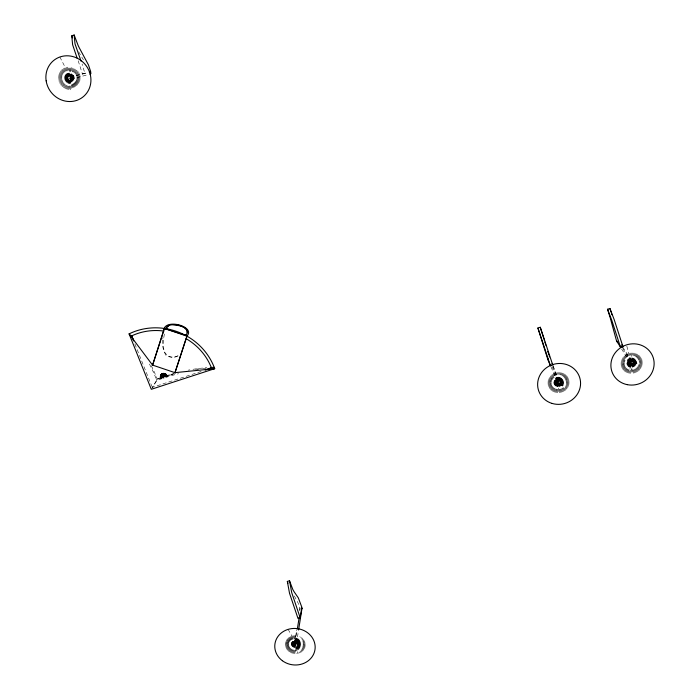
<?xml version="1.0" encoding="UTF-8"?>
<svg xmlns="http://www.w3.org/2000/svg" width="700" height="700" viewBox="0 0 700 700"><rect width="100%" height="100%" fill="white"/><g stroke="black" fill="none" stroke-linecap="round" stroke-linejoin="round"><path stroke-width="0.53" stroke-dasharray="3.5 2.62" d="M163.634 377.099L163.581 373.695M163.809 373.126L164.308 377.86L167.282 376.906A63.892 14.507 -21.9 0 1 173.827 374.973L178.57 373.713M70.639 89.81L70.761 67.183M295.794 635.548L295.803 653.765M162.706 340.069C161.289 349.912 166.784 361.069 178.316 355.723M630.49 373.476L630.796 353.027M557.497 392.796L558.556 372.444M201.127 371.464L152.268 387.371L157.334 379.243L163.572 376.959L163.756 373.713M163.992 373.135L163.8 376.582L162.995 378.289L156.826 380.424L151.856 388.421M294.822 653.739L296.783 635.661M162.794 338.756L162.907 337.496M71.855 67.419L69.545 89.793M631.855 352.949L629.449 373.363M162.452 377.484L163.572 376.959L163.931 373.73M164.176 373.161L163.8 376.582L161.306 378.858M556.456 392.674L559.606 372.461M296.546 642.985L298.41 631.102M295.295 642.031A0.963 0.875 7.1 0 1 296.529 643.072A0.963 0.875 7.1 0 1 294.945 643.501A0.963 0.875 7.1 0 1 295.295 642.031L297.159 630.175M299.267 610.461L299.688 607.854L298.217 603.269L293.808 594.974M294.639 642.705L296.713 629.755M299.819 610.321L300.169 608.16M293.834 653.634L295.645 642.556L297.754 635.854M161.577 377.773L163.572 376.959L164.097 373.765M164.36 373.196L163.8 376.582L160.991 378.726M164.369 334.049C163.144 340.953 162.452 348.477 165.62 354.97C169.347 357.831 176.566 358.785 179.384 354.086M68.442 89.661L72.922 67.76M151.261 365.645L152.425 368.016A61.442 18.025 72.2 0 1 157.281 379.094A60.55 13.667 -21.9 0 1 163.572 376.959L164.273 373.8M164.544 373.231L163.8 376.582L160.877 378.595M628.425 373.144L632.905 352.966M555.441 392.464L560.648 372.584M292.871 653.433L295.645 642.556L298.699 636.142M160.309 377.886L163.572 376.959L164.727 373.284M67.358 89.434L73.955 68.206M627.436 372.838L633.955 353.089M554.452 392.158L557.996 381.308L561.663 372.794M160.256 377.746L163.572 376.959L164.614 373.905M164.903 373.345L163.8 376.582L160.773 378.455M291.926 653.153L295.645 642.556L299.609 636.501M160.221 377.598L163.572 376.959L165.086 373.406M66.29 89.093L74.953 68.749M626.491 372.426L634.979 353.308M553.508 391.755L557.996 381.308L562.651 373.109M291.016 652.794L295.645 642.556L300.484 636.947M167.291 375.804L160.282 377.422L163.572 376.959L165.261 373.485M65.257 88.646L75.897 69.388M625.599 371.936L635.968 353.614M160.16 377.291L163.572 376.959L165.428 373.572M552.606 391.265L557.996 381.308L563.605 373.511M290.141 652.356L295.645 642.556L301.306 637.464M160.143 377.134L163.572 376.959L165.594 373.66M64.269 88.104L76.781 70.114M624.759 371.359L636.921 354.025M551.766 390.696L557.996 381.308L564.506 374.001M289.328 651.84L295.645 642.556L302.076 638.05M165.751 373.765L163.8 376.582L160.676 378.306M160.125 376.967L163.572 376.959L165.41 374.299M167.414 376.46L160.151 376.766L163.572 376.959L165.909 373.87M623.98 370.711L637.822 354.515M63.324 87.474L70.788 78.129L77.595 70.919M550.988 390.049L557.996 381.308L565.355 374.579M288.558 651.262L295.645 642.556L302.767 638.697M160.134 376.644L163.572 376.959L166.058 373.984M623.289 369.985L630.892 361.97L638.663 355.101M287.858 650.615L295.645 642.556L303.398 639.406M550.279 389.331L557.996 381.308L566.134 375.226M62.449 86.748L70.788 78.129L78.33 71.803M167.423 376.626L160.134 376.425L163.572 376.959L166.197 374.106M166.338 374.229L163.8 376.582L160.597 378.166M160.169 376.32L163.572 376.959L165.961 374.745M622.668 369.197L630.892 361.97L639.433 355.757M287.236 649.906L295.645 642.556L303.949 640.159M549.657 388.544L557.996 381.308L566.834 375.953M61.635 85.951L70.788 78.129L78.978 72.739M166.46 374.36L163.8 376.582L160.519 378.017M160.195 376.154L163.572 376.959L166.075 374.868M160.239 375.988L163.572 376.959L166.582 374.5M286.685 649.154L295.645 642.556L304.412 640.964M622.134 368.349L630.892 361.97L640.133 356.484M549.115 387.704L557.996 381.308L567.464 376.74M60.9 85.076L70.788 78.129L79.538 73.736M166.688 374.64L163.8 376.582A63.044 14.236 -21.9 0 0 156.327 379.146A62.195 18.305 72.2 0 0 152.311 369.845L149.135 363.37M160.291 375.83L163.572 376.959L166.294 375.121M286.221 648.358L295.645 642.556L304.789 641.804M160.352 375.672L163.572 376.959L166.793 374.78M621.696 367.447L630.892 361.97L640.745 357.28M548.669 386.811L557.996 381.308L567.997 377.589M60.244 84.14L70.788 78.129L80.001 74.777M160.414 375.515L163.572 376.959L166.477 375.392M166.889 374.92L160.326 377.571M285.836 647.526L295.645 642.556L305.078 642.661M160.492 375.366L163.572 376.959L166.565 375.524M166.976 375.069L163.8 376.582L160.239 377.265M621.355 366.511L630.892 361.97L641.279 358.129M548.31 385.884L557.996 381.308L568.444 378.481M59.684 83.142L70.788 78.129L80.369 75.854M160.58 375.217L163.572 376.959L166.635 375.664M167.055 375.209L163.8 376.582L160.204 377.099M285.547 646.66L295.645 642.556L305.27 643.545M621.11 365.54L630.892 361.97L641.716 359.03M548.056 384.921L557.996 381.308L568.794 379.409M78.207 60.795L82.46 74.06L84.84 73.22L82.093 64.015M59.22 82.101L70.788 78.129L80.623 76.956M162.995 378.289L164.308 377.86M163.319 377.195L165.576 376.469A61.32 13.851 -21.9 0 1 172.296 374.447L175.577 373.555M285.355 645.776L295.645 642.556L305.366 644.438M174.58 373.669L173.031 374.089A61.224 13.825 -21.9 0 0 163.572 376.959L160.668 375.078M167.239 375.655L160.169 376.941M70.962 79.231L88.218 74.611M70.201 77.149L87.806 72.45M82.46 74.06L86.914 72.896M547.899 383.941L557.996 381.308L569.048 380.371M620.97 364.551L642.058 359.975M58.853 81.034L70.788 78.129L80.78 78.076M160.764 374.946L163.572 376.959L165.576 376.469M285.259 644.892L295.645 642.556L305.358 645.33M160.869 374.815L163.572 376.959L164.754 376.731M188.3 370.142L189.866 369.845M167.335 375.961L160.143 376.6M192.99 369.303L197.627 368.611M547.846 382.944L557.996 381.308L569.205 381.36M620.926 363.545L642.294 360.946M58.59 79.931L70.788 78.129L80.824 79.188M285.25 643.991L295.645 642.556L305.261 646.222M195.615 369.303L198.529 368.918M167.37 376.127L160.143 376.25M197.347 369.215L198.852 369.023M160.982 374.692L163.572 376.959L164.343 376.863M199.159 368.41L206.745 367.666M202.877 368.454L207.183 368.121M167.396 376.294L160.16 376.075M547.899 381.938L557.996 381.308L569.249 382.358M620.996 362.53L642.434 361.944M58.424 78.82L70.788 78.129L80.763 80.299M285.346 643.108L295.645 642.556L305.069 647.089M285.539 642.233L295.645 642.556L304.78 647.938M58.38 77.7L70.788 78.129L80.596 81.392M548.048 380.949L557.996 381.308L569.196 383.355M621.163 361.533L642.469 362.95M167.282 376.906L160.186 375.909M161.105 374.579L163.931 376.994M285.819 641.384L295.645 642.556L304.404 648.76M58.433 76.589L70.788 78.129L80.316 82.46M548.301 379.969L557.996 381.308L569.039 384.352M621.434 360.544L642.399 363.956M286.195 640.561L295.645 642.556L303.931 649.539M58.599 75.495L70.788 78.129L79.94 83.484M160.213 375.734L165.611 377.431M548.651 379.015L557.996 381.308L568.785 385.324M621.801 359.581L642.224 364.954M160.256 375.559L163.8 376.582A63.98 14.464 -21.9 0 1 173.827 373.555M286.659 639.782L295.645 642.556L303.389 650.265M58.87 74.428L70.788 78.129L79.459 84.455M160.309 375.392L163.8 376.582L163.634 373.118M641.952 365.942L622.265 358.662M549.106 378.105L557.996 381.308L568.426 386.277M160.379 375.217L163.8 376.582L163.45 373.126M59.246 73.404L70.788 78.129L78.89 85.374M287.21 639.048L295.645 642.556L302.759 650.939M160.449 375.06L163.8 376.582L163.275 373.135M641.576 366.896L622.816 357.779M161.227 374.465L163.774 377.046M549.64 377.23L567.971 387.188M160.528 374.894L163.8 376.582L163.109 373.152M59.719 72.424L70.788 78.129L78.225 86.223M287.831 638.365L295.645 642.556L302.059 651.56M641.113 367.824L623.464 356.947M160.615 374.745L163.8 376.582L162.942 373.179M60.288 71.496L70.788 78.129L77.481 87.001M550.27 376.408L567.429 388.062M160.711 374.596L163.8 376.582L162.776 373.214M288.531 637.753L295.645 642.556L301.297 652.102M640.553 368.699L630.892 361.97L624.181 356.178M160.816 374.447L163.8 376.582L162.619 373.257M60.953 70.647L70.788 78.129L76.659 87.692M160.93 374.308L163.8 376.582L162.47 373.301M550.97 375.646L566.808 388.876M639.914 369.53L630.892 361.97L624.977 355.477M289.293 637.201L295.645 642.556L300.475 652.584M161.053 374.185L163.8 376.582L162.312 373.354M61.696 69.869L70.788 78.129L75.775 88.296M161.175 374.062L163.8 376.582L162.164 373.415M639.188 370.291L630.892 361.97L625.835 354.848M551.749 374.946L566.099 389.637M161.306 373.94L163.8 376.582L162.015 373.485M290.115 636.72L295.645 642.556L299.609 652.986M62.519 69.169L70.788 78.129L74.83 88.804M161.438 373.835L163.8 376.582L161.866 373.555M161.35 374.369L163.572 376.959L163.415 373.695M638.4 370.991L630.892 361.97L626.745 354.305M565.32 390.329L552.597 374.325M161.577 373.73L163.8 376.582L161.726 373.642M161.481 374.273L163.572 376.959L163.249 373.695M63.402 68.556L70.788 78.129L73.832 89.215M290.99 636.317L295.645 642.556L298.699 653.31M161.621 374.185L163.572 376.959L163.082 373.704M637.543 371.613L630.892 361.97L627.707 353.85M564.48 390.941L553.499 373.791M64.356 68.049L70.788 78.129L72.791 89.521M161.752 374.106L163.572 376.959L162.925 373.73M622.764 347.104L631.881 361.585M622.79 348.565L630.726 361.226M621.635 349.064L630.122 362.679M78.654 51.782L83.405 59.841M161.893 374.036L163.572 376.959L162.768 373.748M288.129 629.361L295.645 642.556L297.754 653.546M636.624 372.155L630.892 361.97L626.509 344.899M563.579 391.484L554.452 373.336M59.859 57.015L70.788 78.129L71.724 89.723M162.032 373.966L163.572 376.959L162.61 373.783M162.173 373.914L163.572 376.959L162.461 373.817M635.67 372.61L630.892 361.97L629.746 353.203M562.625 391.93L557.996 381.308L552.851 364.534M552.921 366.249L559.038 381.132M292.854 635.749L295.645 642.556L296.783 653.695M552.125 366.721L557.786 380.59M66.395 67.322L70.788 78.129L69.659 67.051M162.321 373.861L163.572 376.959M551.066 366.94L557.113 381.85M134.89 343.971L151.865 386.365M156.327 379.146L156.826 380.424M634.664 372.977L630.892 361.97L631.54 373.502M561.645 392.297L557.996 381.308L556.456 372.697M67.462 67.121L70.788 78.129L68.556 67.034M293.825 635.6L295.645 642.556L294.805 635.53M633.64 373.249L630.892 361.97L632.599 373.424M560.621 392.569L557.996 381.308L557.497 372.523M559.589 392.735L557.996 381.308L558.539 392.814M69.545 78.251A1.111 1.05 52.1 0 0 71.26 79.082A1.111 1.05 52.1 0 0 71.024 77.201A1.111 1.05 52.1 0 0 69.545 78.251M630.744 363.116A1.041 0.971 -21.5 0 0 632.012 361.874A1.041 0.971 -21.5 0 0 630.289 361.489A1.041 0.971 -21.5 0 0 630.744 363.116M557.716 382.436A1.032 0.971 -15.4 0 0 559.09 381.325A1.032 0.971 -15.4 0 0 557.436 380.774A1.032 0.971 -15.4 0 0 557.716 382.436"/><path stroke-width="1.05" d="M89.267 72.065L90.711 71.689L88.48 64.96L80.036 49.219A19.302 4.55 68 0 1 78.111 45.43L74.147 35L71.767 35.849L72.616 44.712L77.114 58.1M300.169 617.759L301.831 607.197L298.322 597.87L294.105 591.762A17.098 3.728 74.4 0 1 292.766 589.347L289.511 580.755L287.341 581.429L289.529 593.285L297.99 618.424L300.169 617.759L291.716 592.62L289.511 580.755M298.585 630.026L301.971 608.431M297.325 629.099L299.215 617.234M163.721 331.616C162.487 317.31 196.472 326.209 186.891 336.114L174.939 372.654L152.539 365.085L129.08 333.882A60.27 56.481 23.3 0 1 161.735 328.125L167.239 328.921A60.27 56.481 23.3 0 1 214.218 367.351L214.707 368.664L151.296 389.305L129.08 333.882L132.982 338.494M152.539 365.085L164.334 328.44L185.885 335.352L186.891 336.114L186.287 339.045M185.885 335.352C192.955 326.261 169.041 320.416 165.778 328.51L169.138 325.194M152.784 364.717L163.301 332.054M175.166 372.277L186.148 338.695A57.059 53.471 23.3 0 1 211.461 367.929L205.284 370.108M187.373 332.806C187.766 326.296 177.319 325.246 172.366 324.555M551.6 365.444L550.428 365.82L547.733 359.161L537.915 328.011L540.251 327.259L552.781 365.076L552.09 363.387M607.556 309.251L609.919 308.499L614.145 319.48L622.86 346.395L620.48 347.148L616.516 340.795L611.319 321.877A17.894 1.4 71.6 0 0 610.321 318.132L607.556 309.251L611.765 320.241L620.48 347.148M174.939 372.654L214.707 368.664L210.674 368.777M207.856 368.935L209.282 368.848M210.044 367.981L211.461 367.929M211.242 367.43L214.218 367.351M210.455 368.113L211.523 368.078M167.239 328.921L164.334 328.44L186.891 336.114M163.625 331.03A57.059 53.471 23.3 0 0 131.653 335.895L132.431 336.814M621.845 344.785L622.86 346.395M621.093 345.844L622.221 347.655M131.653 335.895L133.674 340.944M81.043 61.119L75.005 43.864L74.147 35M537.915 328.011L550.428 365.82M287.341 581.429L287.954 583.258M71.767 35.849L72.459 37.905M549.133 355.661L549.553 356.939M540.251 327.259L543.97 338.879M609.919 308.499L611.091 312.13M548.468 353.614L548.774 354.559M548.196 352.791L547.741 351.365M611.538 313.547L611.914 314.746M544.233 339.762L544.477 340.567M545.641 344.54L545.834 345.214M544.915 342.055L545.3 343.359M89.968 72.056A1.05 0.989 52.8 0 1 90.93 73.15A1.05 0.989 52.8 0 1 89.933 74.104M165.515 328.484A65.205 21.009 17 0 1 167.86 329.158M169.024 329.507A65.205 21.009 17 0 1 170.179 329.858M184.966 335.037A65.205 21.009 17 0 1 187.189 335.93M617.767 342.221A0.98 0.927 -22.3 0 1 617.032 341.04M301.332 607.53A0.91 0.831 7.1 0 1 301.332 609.122M548.459 360.316A0.971 0.919 -16.1 0 1 548.45 359.065M165.498 328.764L164.334 328.44L165.498 328.764M46.148 80.841A23.397 21.98 52 0 0 82.565 97.291A23.397 21.98 52 0 0 76.501 57.855A23.397 21.98 52 0 0 46.148 80.841M627.218 384.65A21.787 20.44 -21.4 0 0 653.31 357.963A21.787 20.44 -21.4 0 0 617.006 350.726A21.787 20.44 -21.4 0 0 627.218 384.65M282.363 660.712A20.23 18.252 7.1 0 0 314.939 649.915A20.23 18.252 7.1 0 0 287.613 629.528A20.23 18.252 7.1 0 0 282.363 660.712M552.108 403.436A21.56 20.361 -15.4 0 0 580.186 379.435A21.56 20.361 -15.4 0 0 545.02 368.874A21.56 20.361 -15.4 0 0 552.108 403.436"/></g></svg>
